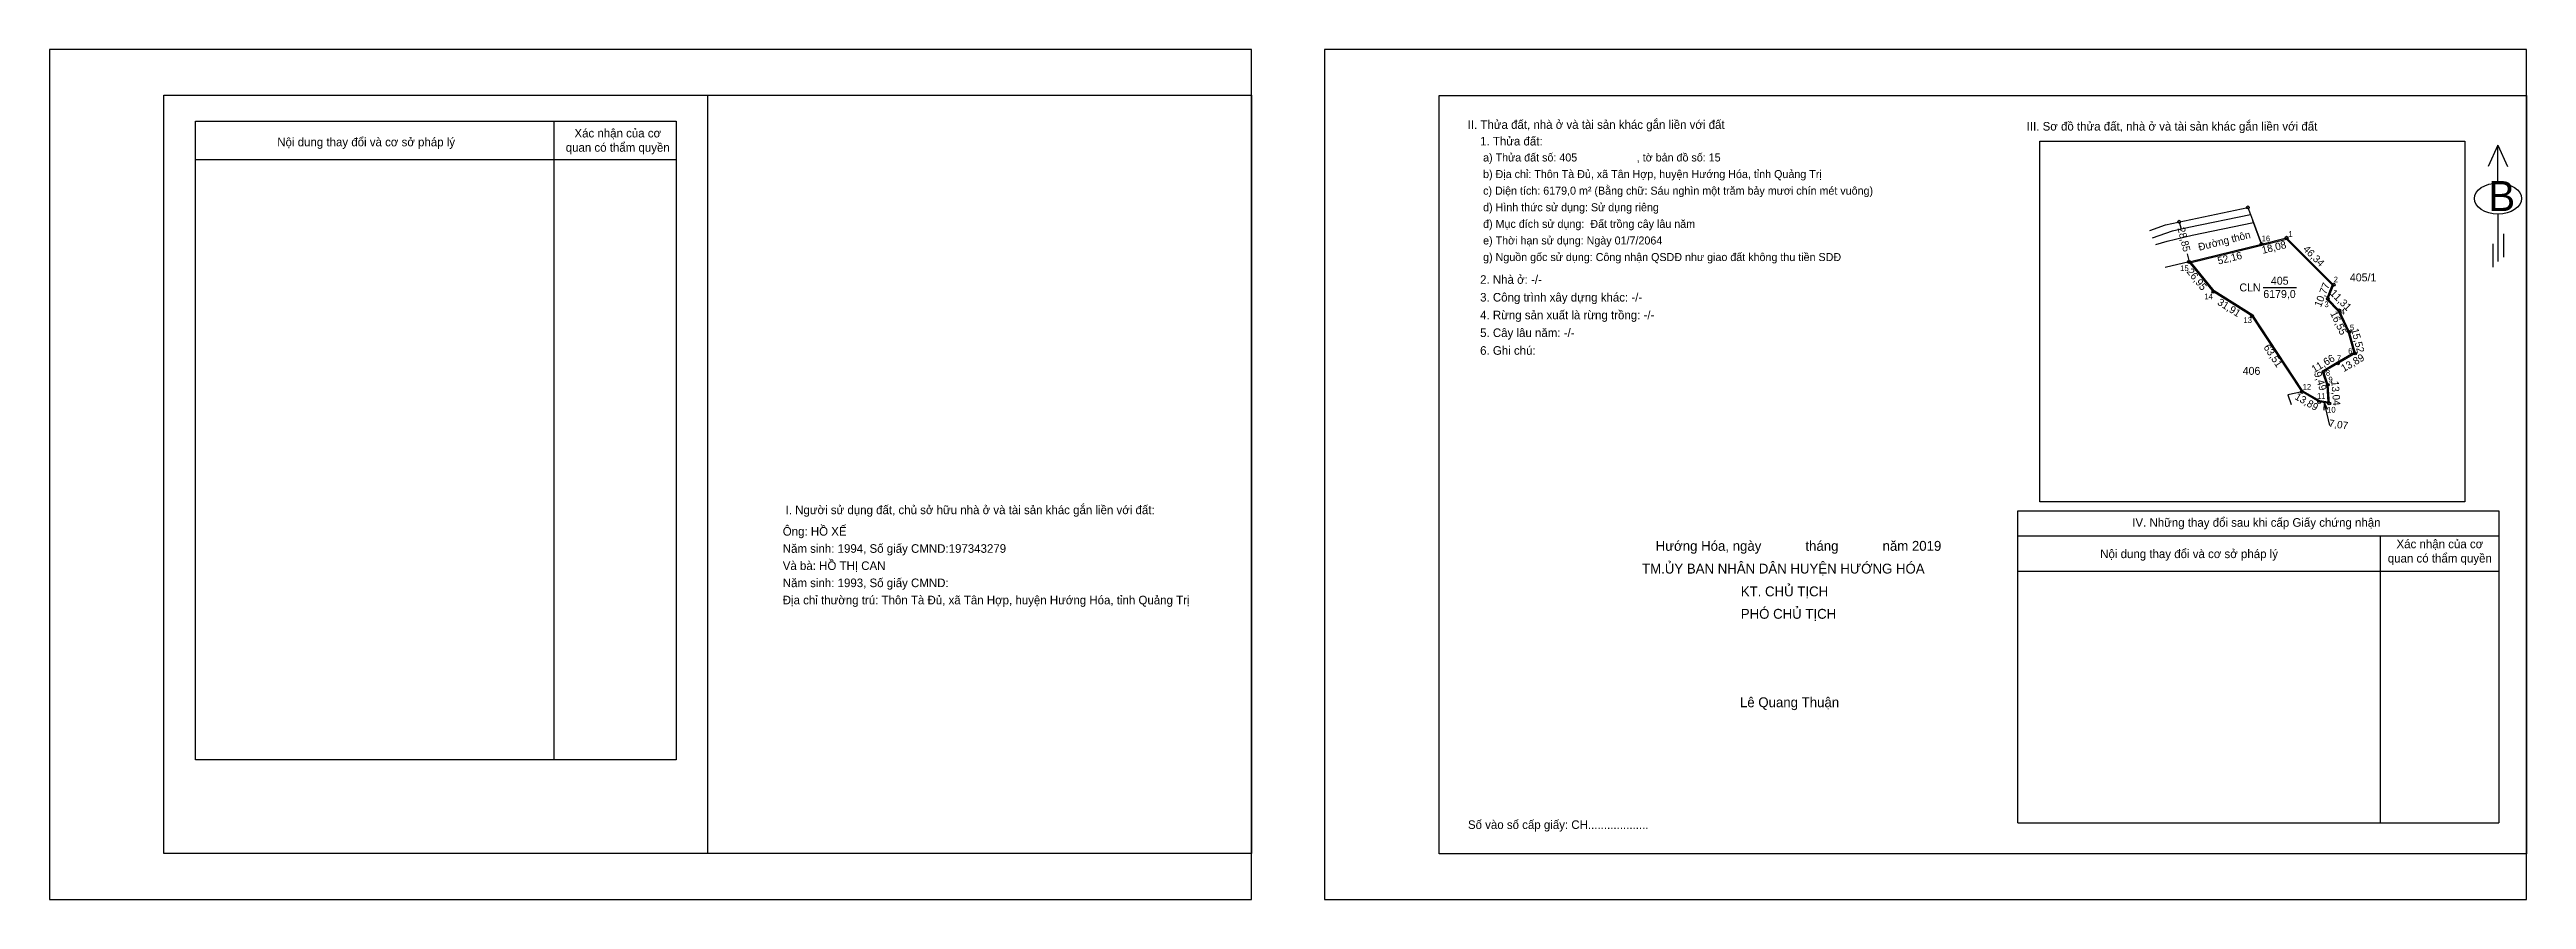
# Model space of a CAD drawing. Extents: x 552718 to 554449, y 1840048 to 1840642.
import ezdxf

# ---------------------------------------------------------------- set-up
doc = ezdxf.new("R2010")
doc.units = 0
for name, color, linetype in [('CanhThua', 7, 'Continuous'), ('ChieuDaiCanhThua', 7, 'Continuous'), ('Khung', 7, 'Continuous'), ('KhungInTrang1', 7, 'Continuous'), ('KhungInTrang2', 7, 'Continuous'), ('Level 2', 7, 'Continuous'), ('Level 22', 7, 'Continuous'), ('Level 23', 7, 'Continuous'), ('MocDinhThua', 7, 'Continuous'), ('NhanDiaChinhThua', 7, 'Continuous'), ('NhanTuCan', 7, 'Continuous'), ('ON', 7, 'Continuous'), ('RauThua', 7, 'Continuous'), ('SoHieuDinhThua', 7, 'Continuous'), ('Template', 7, 'Continuous'), ('ThongTin', 7, 'Continuous')]:
    doc.layers.add(name, color=color, linetype=linetype)

msp = doc.modelspace()

# ---------------------------------------------------------------- linework, layer by layer
at = {"layer": 'CanhThua'}
for points in [[(554187.5, 1840510.8), (554201.5, 1840515.6), (554212.9, 1840518.2), (554256, 1840527.1)], [(554189.8, 1840506.1), (554197.6, 1840508.5), (554215.1, 1840512.7), (554258.1, 1840521.4)]]:
    msp.add_lwpolyline(points, dxfattribs=at)
at = {"layer": 'Khung'}
for p, q in [((553688.8, 1840610.3), (554448.8, 1840610.3)), ((553688.8, 1840080.3), (553688.8, 1840610.3)), ((554108.6, 1840326.2), (554108.6, 1840578.4)), ((554108.6, 1840578.4), (554405.8, 1840578.4)), ((554405.8, 1840578.4), (554405.8, 1840326.2)), ((554405.8, 1840326.2), (554108.6, 1840326.2))]:
    msp.add_line(p, q, dxfattribs=at)
msp.add_lwpolyline([(553557.6, 1840080.4), (552797.6, 1840080.4), (552797.6, 1840610.4), (553557.6, 1840610.4)], close=True, dxfattribs=at)
for points in [[(553177.6, 1840610.4), (553177.6, 1840080.4)], [(554448.8, 1840610.3), (554448.8, 1840080.3), (553688.8, 1840080.3)]]:
    msp.add_lwpolyline(points, dxfattribs=at)
at = {"layer": 'KhungInTrang1'}
msp.add_lwpolyline([(552717.6, 1840642.3), (552717.6, 1840048.3), (553557.6, 1840048.3), (553557.6, 1840642.3)], close=True, dxfattribs=at)
at = {"layer": 'KhungInTrang2'}
msp.add_lwpolyline([(553608.8, 1840642.3), (553608.8, 1840048.3), (554448.8, 1840048.3), (554448.8, 1840642.3)], close=True, dxfattribs=at)
msp.add_lwpolyline([(553608.8, 1840642.3), (553608.8, 1840048.3), (554448.8, 1840048.3), (554448.8, 1840642.3)], close=True, dxfattribs=at)
at = {"layer": 'Level 2'}
for p, q in [((554206.1, 1840522), (554207.4, 1840516.9)), ((554211.7, 1840499.5), (554213, 1840493.9)), ((554307.4, 1840395.3), (554307.3, 1840390.3)), ((554307.4, 1840395.3), (554311.1, 1840379.6)), ((554307.4, 1840395.3), (554309.8, 1840390.9))]:
    msp.add_line(p, q, dxfattribs=at)
at = {"layer": 'Level 22'}
for p, q in [((554213, 1840493.9), (554263.7, 1840506.4)), ((554263.7, 1840506.4), (554281.2, 1840510.8)), ((554281.2, 1840510.8), (554314, 1840478)), ((554230, 1840473), (554213, 1840493.9)), ((554257, 1840456), (554230, 1840473)), ((554314, 1840478), (554310, 1840468)), ((554292, 1840403), (554257, 1840456)), ((554310, 1840468), (554318, 1840460)), ((554318, 1840460), (554325, 1840445)), ((554325, 1840445), (554329, 1840430)), ((554317, 1840423), (554307, 1840417)), ((554329, 1840430), (554317, 1840423)), ((554304, 1840396), (554292, 1840403)), ((554307, 1840417), (554310, 1840408)), ((554310, 1840408), (554311, 1840395)), ((554311, 1840395), (554304, 1840396))]:
    msp.add_line(p, q, dxfattribs=at)
at = {"layer": 'Level 23'}
msp.add_lwpolyline([(554185.6, 1840515.9), (554196.5, 1840519.9), (554254.1, 1840532), (554256, 1840527.1), (554258.1, 1840521.4), (554263.7, 1840506.4)], dxfattribs=at)
at = {"layer": 'MocDinhThua'}
for centre in [(554206.1, 1840522), (554254.1, 1840532), (554263.7, 1840506.4), (554281.2, 1840510.8), (554213, 1840493.9), (554230, 1840473), (554314, 1840478), (554257, 1840456), (554310, 1840468), (554318, 1840460), (554325, 1840445), (554307, 1840417), (554317, 1840423), (554329, 1840430), (554292, 1840403), (554310, 1840408), (554304, 1840396), (554311, 1840395)]:
    msp.add_circle(centre, 1, dxfattribs=at)
at = {"layer": 'NhanDiaChinhThua'}
msp.add_line((554264.9, 1840476.1), (554288.1, 1840476.1), dxfattribs=at)
msp.add_lwpolyline([(554328.1, 1840430.4), (554316.6, 1840423.7), (554306, 1840417.4), (554309.2, 1840407.8), (554310.1, 1840395.9), (554304.3, 1840396.8), (554292.6, 1840403.6), (554257.6, 1840456.6), (554230.5, 1840473.6), (554214.5, 1840493.5), (554281, 1840509.9), (554313.1, 1840477.8), (554309.1, 1840467.8), (554317.3, 1840459.5), (554324.2, 1840444.7)], close=True, dxfattribs=at)
at = {"layer": 'ON'}
for p, q in [((552819.6, 1840592.3), (553155.6, 1840592.3)), ((552819.6, 1840145.9), (552819.6, 1840592.3)), ((553155.6, 1840592.3), (553155.6, 1840145.9)), ((552819.6, 1840565.5), (553155.6, 1840565.5)), ((554093.4, 1840302.5), (554429.4, 1840302.5)), ((554346.5, 1840302.5), (554346.5, 1840101.8)), ((554093.4, 1840277.8), (554429.4, 1840277.8))]:
    msp.add_line(p, q, dxfattribs=at)
for points in [[(553070.2, 1840592.3), (553070.2, 1840145.9)], [(554093.4, 1840101.8), (554093.4, 1840319.9), (554429.4, 1840319.9), (554429.4, 1840101.8)], [(553155.6, 1840145.9), (552819.6, 1840145.9)]]:
    msp.add_lwpolyline(points, dxfattribs=at)
at = {"layer": 'RauThua'}
for p, q in [((554258.1, 1840521.4), (554257.6, 1840522.6)), ((554263.7, 1840506.4), (554258.1, 1840521.4)), ((554263.7, 1840506.4), (554258.1, 1840521.4)), ((554213, 1840493.9), (554196.2, 1840489.9)), ((554292, 1840403), (554282, 1840401)), ((554282, 1840401), (554284.4, 1840394.3))]:
    msp.add_line(p, q, dxfattribs=at)
at = {"layer": 'Template'}
for p, q in [((554428.8, 1840575.5), (554422, 1840560.7)), ((554428.8, 1840549.2), (554428.8, 1840575.5)), ((554428.8, 1840575.5), (554435.5, 1840560.7)), ((554428.9, 1840527.4), (554428.9, 1840494.1)), ((554425.4, 1840506.6), (554425.4, 1840490.3)), ((554432.7, 1840513.5), (554432.7, 1840497.3)), ((554093.4, 1840101.8), (554429.4, 1840101.8))]:
    msp.add_line(p, q, dxfattribs=at)
msp.add_ellipse((554428.9, 1840538.2), major_axis=(16.5, 0), ratio=0.655849, dxfattribs=at)

# ---------------------------------------------------------------- texts
at = {"layer": 'ChieuDaiCanhThua'}
for s, p in [('16', (554263.7, 1840508.3)), ('1', (554282.4, 1840511.4)), ('15', (554206.8, 1840487.5)), ('14', (554223.7, 1840467.8)), ('2', (554314.1, 1840479.6)), ('13', (554251, 1840451.2)), ('3', (554307.6, 1840462.3)), ('4', (554319, 1840457.1)), ('5', (554325.4, 1840446.1)), ('8', (554308.6, 1840414.4)), ('7', (554316.3, 1840424.5)), ('6', (554324.2, 1840429.6)), ('12', (554292.4, 1840404.6)), ('11', (554302.4, 1840398.2)), ('9', (554310.4, 1840409.7)), ('10', (554309.5, 1840388.6))]:
    msp.add_text(s, height=4, dxfattribs=at).set_placement(p)
at = {"layer": 'NhanDiaChinhThua'}
for s, p in [('CLN', (554248.2, 1840473.3)), ('6179,0', (554264.9, 1840468.7)), ('405', (554270.2, 1840478))]:
    msp.add_text(s, height=5.53, dxfattribs=at).set_placement(p)
at = {"layer": 'NhanTuCan'}
for s, rotation, p in [('28,85', 283.8561, (554204.9, 1840517.4)), ('Đường thôn', 13.8561, (554220.1, 1840501.7)), ('18,08', 13.8564, (554264.5, 1840499.5)), ('46,34', 315, (554292.2, 1840502.4)), ('26,95', 308.9918, (554211, 1840486.9)), ('52,16', 13.8561, (554233.6, 1840492)), ('10,77', 68.1986, (554305.1, 1840461.9)), ('11,31', 315, (554311.1, 1840471.6)), ('31,91', 327.8043, (554232.3, 1840464.4)), ('16,55', 295.0169, (554311.5, 1840458)), ('63,51', 303.4399, (554264.8, 1840434.2)), ('15,52', 284.9314, (554326.2, 1840446.7)), ('11,66', 30.9638, (554300.5, 1840416.2)), ('13,89', 30.2564, (554321.1, 1840416.8)), ('13,89', 329.7436, (554286.4, 1840398.3)), ('9,49', 288.4349, (554300.2, 1840416.2)), ('13,04', 274.3987, (554312.4, 1840410.6)), ('7,07', 351.8699, (554310.4, 1840378.7))]:
    msp.add_text(s, height=5.19, rotation=rotation, dxfattribs=at).set_placement(p)
at = {"layer": 'ON'}
for s, height, p in [('Nội dung thay đổi và cơ sở pháp lý', 6, (552876.8, 1840574.7)), ('quan có thẩm quyền', 6, (553078.4, 1840570.9)), ('Xác nhận của cơ ', 6, (553084.5, 1840580.9)), ('I. Người sử dụng đất, chủ sở hữu nhà ở và tài sản khác gắn liền với đất:', 6, (553232.1, 1840317.6)), ('IV. Những thay đổi sau khi cấp Giấy chứng nhận', 6, (554173.3, 1840308.8)), ('Xác nhận của cơ ', 6, (554358, 1840293.8)), ('Nội dung thay đổi và cơ sở pháp lý', 6, (554150.9, 1840286.9)), ('quan có thẩm quyền', 6, (554351.9, 1840283.8)), ('Lê Quang Thuận', 6.907, (553899.1, 1840182.7))]:
    msp.add_text(s, height=height, dxfattribs=at).set_placement(p)
at = {"layer": 'SoHieuDinhThua'}
for s, p in [('405/1', (554325.4, 1840480.3)), ('406', (554250.5, 1840415))]:
    msp.add_text(s, height=5.53, dxfattribs=at).set_placement(p)
at = {"layer": 'Template'}
for s, height, p in [('II. Thửa đất, nhà ở và tài sản khác gắn liền với đất', 6, (553708.8, 1840586.9)), ('III. Sơ đồ thửa đất, nhà ở và tài sản khác gắn liền với đất', 6, (554099.5, 1840585.7)), ('B', 21, (554422.2, 1840529.4)), ('Hướng Hóa, ngày            tháng            năm 2019', 6.907, (553840.2, 1840292)), ('TM.ỦY BAN NHÂN DÂN HUYỆN HƯỚNG HÓA', 6.907, (553830.7, 1840276.1)), ('KT. CHỦ TỊCH', 6.907, (553899.7, 1840260.2)), ('PHÓ CHỦ TỊCH', 6.907, (553899.7, 1840244.5)), ('Số vào sổ cấp giấy: ', 6, (553709, 1840097.6)), ('Số vào sổ cấp giấy: CH...................', 6, (553709, 1840097.6))]:
    msp.add_text(s, height=height, dxfattribs=at).set_placement(p)
at = {"layer": 'ThongTin'}
for s, height, p in [('1. Thửa đất: ', 6, (553717.5, 1840575.3)), (' a) Thửa đất số: 405                    , tờ bản đồ số: 15', 5.6, (553717.5, 1840564.1)), (' b) Địa chỉ: Thôn Tà Đủ, xã Tân Hợp, huyện Hướng Hóa, tỉnh Quảng Trị', 5.6, (553717.5, 1840552.5)), (' c) Diện tích: 6179,0 m² (Bằng chữ: Sáu nghìn một trăm bảy mươi chín mét vuông)', 5.6, (553717.5, 1840540.9)), (' d) Hình thức sử dụng: Sử dụng riêng', 5.6, (553717.5, 1840529.3)), (' đ) Mục đích sử dụng:  Đất trồng cây lâu năm', 5.6, (553717.5, 1840517.7)), (' e) Thời hạn sử dụng: Ngày 01/7/2064', 5.6, (553717.5, 1840506.1)), (' g) Nguồn gốc sử dụng: Công nhận QSDĐ như giao đất không thu tiền SDĐ', 5.6, (553717.5, 1840494.5)), ('3. Công trình xây dựng khác: -/-', 6, (553717.5, 1840466.2)), ('2. Nhà ở: -/-', 6, (553717.5, 1840478.6)), ('4. Rừng sản xuất là rừng trồng: -/-', 6, (553717.5, 1840453.8)), ('5. Cây lâu năm: -/-', 6, (553717.5, 1840441.4)), ('6. Ghi chú:', 6, (553717.5, 1840429)), ('Ông: HỒ XẾ', 6, (553230.1, 1840302.6)), ('Năm sinh: 1994, Số giấy CMND:197343279', 6, (553230.1, 1840290.6)), ('Và bà: HỒ THỊ CAN', 6, (553230.1, 1840278.6)), ('Năm sinh: 1993, Số giấy CMND:', 6, (553230.1, 1840266.6)), ('Địa chỉ thường trú: Thôn Tà Đủ, xã Tân Hợp, huyện Hướng Hóa, tỉnh Quảng Trị', 6, (553230.1, 1840254.6))]:
    msp.add_text(s, height=height, dxfattribs=at).set_placement(p)

doc.saveas('drawing.dxf')
